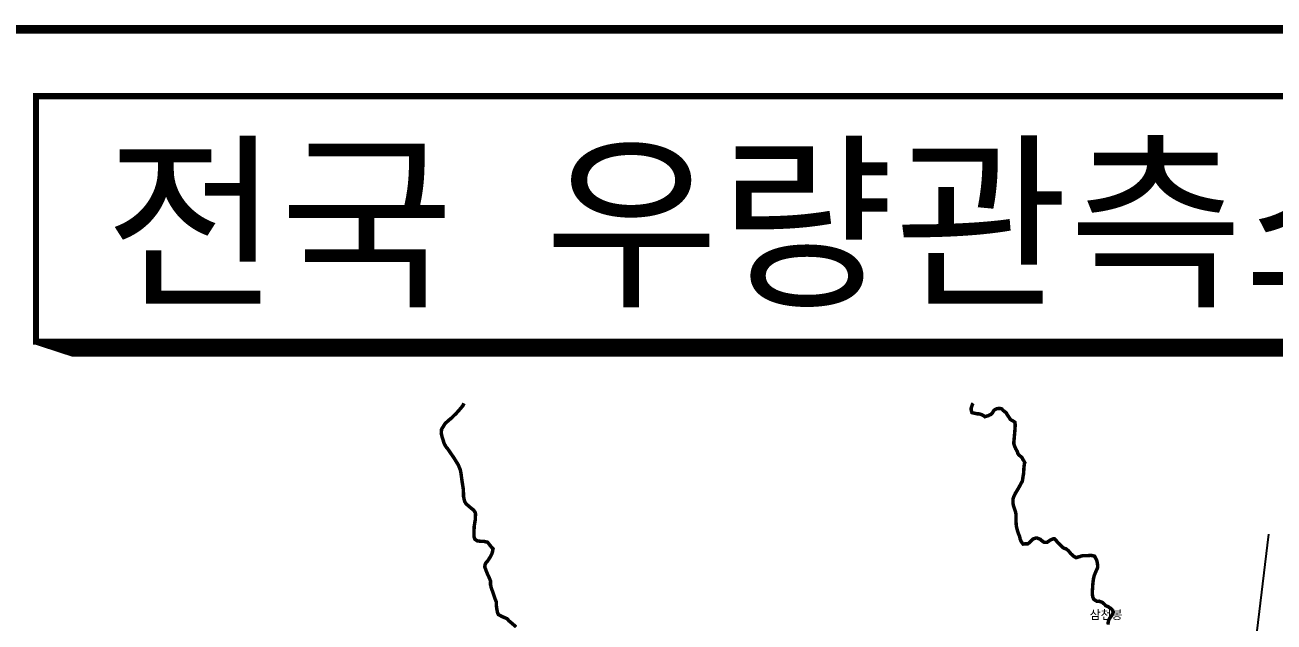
# Model space of a CAD drawing. Header units: millimetres. Extents: x -954552 to 1497340, y -301250 to 736091.
# Drawn here: x 125460 to 268945, y 535383 to 603950 of the extents above; entities that cross this region are included whole.
import ezdxf
from ezdxf.enums import TextEntityAlignment as Align

# ---------------------------------------------------------------- set-up
doc = ezdxf.new("R2010")
doc.units = ezdxf.units.MM
for name, color, linetype in [('2411', 7, 'Continuous'), ('AWS명', 2, 'Continuous'), ('티센', 6, 'Continuous')]:
    doc.layers.add(name, color=color, linetype=linetype)
doc.styles.add('GHS', font='')
doc.styles.get("Standard").update_dxf_attribs({"font": ''})
doc.styles.get('GHS').set_extended_font_data('BatangChe')
doc.styles.get('Standard').set_extended_font_data('Gulim')

msp = doc.modelspace()

# ---------------------------------------------------------------- linework, layer by layer
for points, const_width in [([(436634, 41900), (436634, 603450), (72212, 603450), (72212, 41900)], 1000), ([(126717, 595775), (126717, 567585), (391806, 567585), (391806, 595775)], 700)]:
    msp.add_lwpolyline(points, close=True, dxfattribs=dict(const_width=const_width))
at = {"const_width": 700}
for points in [[(126717, 567585), (130934, 566206), (393404, 566206), (393404, 593146), (391806, 595775)], [(128004, 567585), (130998, 566606), (393004, 566606), (393004, 593034), (391806, 595005)], [(129291, 567585), (131062, 567006), (392604, 567006), (392604, 592922), (391806, 594235)]]:
    msp.add_lwpolyline(points, dxfattribs=at)
at = {"layer": '2411', "const_width": 400}
for points in [[(175892, 560500), (175756, 560216), (175292, 559669), (174982, 559323), (174754, 559113), (174480, 558831), (174152, 558566), (173751, 558202), (173678, 558102), (173314, 557518), (173277, 557072), (173387, 556598), (173633, 555842), (173633, 555842), (173833, 555495), (174025, 555267), (174745, 554219), (175237, 553426), (175465, 552870), (175538, 552506), (175592, 552114), (175702, 551339), (175820, 550601), (175838, 549808), (175911, 549462), (175966, 549225), (176130, 548961), (176677, 548487), (176987, 548250), (177178, 547976), (177214, 547794), (177187, 547111), (177151, 546928), (177069, 546382), (177032, 545680), (177041, 545188), (177142, 544887), (177433, 544696), (177780, 544659), (178144, 544650), (178600, 544550), (179019, 544021), (179228, 543800), (179183, 543552), (179152, 543387), (179078, 543198), (178961, 542943), (178713, 542554), (178616, 542409), (178421, 542186), (178368, 542108), (178336, 542031), (178294, 541843), (178286, 541678), (178584, 540901), (178731, 540606), (178857, 540300), (178891, 540213), (178948, 540082), (178941, 539851), (178932, 539674), (178990, 539510), (179003, 539389), (179095, 539116), (179221, 538755), (179348, 538383), (179474, 538022), (179566, 537792), (179600, 537704), (179615, 537452), (179618, 537220), (179631, 537111), (179656, 536946), (179668, 536869), (179716, 536584), (179763, 536408), (179853, 536234), (180286, 535999), (180519, 535904), (180862, 535755), (181042, 535527), (181220, 535387), (181410, 535225), (181889, 534815)], [(249863, 535083), (249912, 535458), (249986, 535668), (250072, 535824), (250179, 535969), (250255, 536058), (250341, 536202), (250372, 536291), (250426, 536391), (250457, 536468), (250467, 536557), (250331, 536818), (250241, 536916), (249997, 537066), (249874, 537163), (249742, 537205), (249598, 537268), (249541, 537345), (249407, 537474), (249262, 537604), (249173, 537658), (248996, 537721), (248863, 537773), (248611, 537758), (248266, 537962), (248221, 538038), (248119, 538256), (248081, 538520), (248064, 538893), (248103, 539235), (248119, 539599), (248157, 540017), (248206, 540359), (248300, 540735), (248405, 541001), (248554, 541344), (248682, 541632), (248689, 541830), (248640, 542204), (248558, 542521), (248456, 542696), (248331, 542947), (248088, 543009), (247889, 543038), (247768, 543025), (247395, 542997), (247197, 542994), (246987, 543002), (246823, 542966), (246670, 542908), (246407, 542838), (246254, 542780), (246188, 542779), (246110, 542833), (245988, 542897), (245832, 543004), (245754, 543102), (245597, 543232), (245496, 543373), (245328, 543557), (245161, 543708), (245027, 543805), (244873, 543836), (244717, 543921), (244516, 544116), (244170, 544440), (244058, 544559), (243890, 544788), (243778, 544896), (243711, 544961), (243612, 544959), (243448, 544879), (243360, 544845), (243229, 544788), (243088, 544675), (242870, 544540), (242782, 544538), (242650, 544536), (242551, 544534), (242440, 544599), (242284, 544717), (242173, 544792), (242106, 544879), (241862, 544974), (241729, 545027), (241586, 545024), (241477, 544990), (241312, 544943), (241214, 544886), (241138, 544808), (240987, 544652), (240868, 544529), (240727, 544405), (240661, 544360), (240386, 544356), (240199, 544352), (240123, 544329), (239920, 544590), (239784, 544896), (239724, 545192), (239552, 545629), (239459, 545924), (239365, 546297), (239328, 546560), (239313, 546857), (239308, 547165), (239313, 547550), (239299, 547759), (239262, 548011), (239193, 548208), (239077, 548536), (239008, 548766), (238960, 549018), (238957, 549205), (238953, 549480), (238984, 549580), (239058, 549790), (239122, 549923), (239228, 550156), (239357, 550367), (239593, 550756), (239775, 551089), (239903, 551333), (240032, 551544), (240081, 551875), (240111, 552073), (240172, 552393), (240216, 553098), (240265, 553517), (240317, 553683), (240204, 553901), (240080, 554075), (240011, 554250), (239621, 554595), (239520, 554737), (239450, 554966), (239269, 555293), (239155, 555555), (239063, 555818), (239059, 556060), (239097, 556456), (239124, 556798), (239171, 557294), (239215, 558020), (239177, 558327), (239077, 558392), (238944, 558489), (238778, 558563), (238700, 558628), (238633, 558681), (238486, 558921), (238295, 559193), (238192, 559400), (237847, 559669), (237679, 559853), (237491, 559905), (237304, 559913), (237096, 559877), (236866, 559763), (236790, 559707), (236715, 559607), (236576, 559373), (236424, 559228), (236282, 559171), (236118, 559080), (236030, 559056), (235735, 558964), (235601, 559060), (235424, 559167), (235125, 559283), (234849, 559290), (234242, 559431), (234158, 559728), (234158, 559957), (234290, 560369), (234387, 560500)]]:
    msp.add_lwpolyline(points, dxfattribs=at)
at = {"layer": '티센'}
msp.add_lwpolyline([(266849, 533116), (268345, 545480)], dxfattribs=at)

# ---------------------------------------------------------------- texts
at = {"style": 'GHS'}
msp.add_text('전국 우량관측소 (기상청)', height=16000, dxfattribs=at).set_placement((134614, 573223))
at = {"layer": 'AWS명'}
msp.add_text('삼천봉', height=1000, dxfattribs=at).set_placement((249654, 535410), align=Align.BOTTOM_CENTER)

doc.saveas('drawing.dxf')
